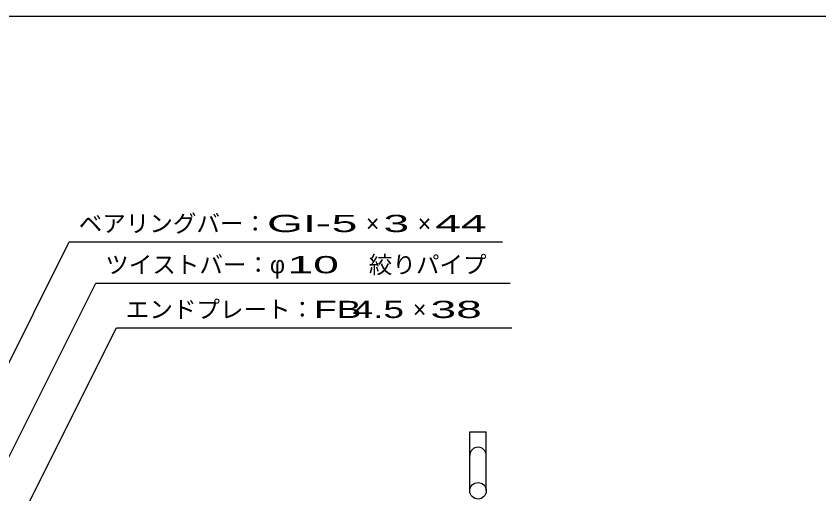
# Model space of a CAD drawing. Units: millimetres, scale not verified. Extents: x -1456 to 1389, y -1026 to 839.
# Drawn here: x -876 to -193, y 433 to 839 of the extents above; entities that cross this region are included whole.
import ezdxf
from ezdxf.enums import TextEntityAlignment as Align

# ---------------------------------------------------------------- set-up
doc = ezdxf.new("R2010")
doc.units = ezdxf.units.MM
doc.header["$LTSCALE"] = 8
for name, color, linetype, lineweight in [('0_2', 150, 'Continuous', 25), ('19', 6, 'Continuous', 25), ('22', 4, 'Continuous', 25)]:
    doc.layers.add(name, color=color, linetype=linetype, lineweight=lineweight)
doc.styles.add('ベクトル', font='')
doc.styles.get('ベクトル').set_extended_font_data('ベクトル')

msp = doc.modelspace()

# ---------------------------------------------------------------- linework, layer by layer
at = {"layer": '0_2'}
msp.add_line((-1379.2, 838.8), (1388.8, 838.8), dxfattribs=at)
at = {"layer": '19'}
for p, q in [((-490, 435.5), (-490, 485.5)), ((-490, 485.5), (-476, 485.5)), ((-476, 435.5), (-476, 485.5))]:
    msp.add_line(p, q, dxfattribs=at)
msp.add_circle((-483, 435.5), 7, dxfattribs=at)
msp.add_arc((-483, 465.5), 7, 0, 180, dxfattribs=at)
at = {"layer": '22'}
for p, q in [((-993, 321.5), (-830.25, 647)), ((-830.25, 647), (-462.25, 647)), ((-928, 371.5), (-807.75, 612)), ((-807.75, 612), (-455.75, 612)), ((-868, 418.5), (-790.25, 574)), ((-790.25, 574), (-454.25, 574))]:
    msp.add_line(p, q, dxfattribs=at)

# ---------------------------------------------------------------- texts
at = {"layer": '22', "color": 2, "style": 'ベクトル'}
for s, p in [('ベアリングバー：', (-822.25, 662.6)), ('×', (-578.25, 662.6)), ('×', (-534.25, 662.6)), ('ツイストバー：', (-799.75, 627.6)), ('絞りパイプ', (-575.75, 627.6)), ('φ', (-659.75, 627.6)), ('エンドプレート：', (-782.25, 589.6)), ('×', (-538.25, 589.6))]:
    msp.add_text(s, height=14.66, dxfattribs=at).set_placement(p, align=Align.MIDDLE_LEFT)
for s, width, p in [('GI-', 2, (-662.25, 662.6)), (' 5 ', 2, (-618.25, 662.6)), (' 3 ', 2, (-574.25, 662.6)), (' 44 ', 2, (-530.25, 662.6)), (' 10 ', 2, (-655.75, 627.6)), ('FB', 1.6, (-622.25, 589.6)), (' 4.5 ', 1.6, (-598.25, 589.6)), (' 38 ', 2, (-534.25, 589.6))]:
    msp.add_text(s, height=14.66, dxfattribs=dict(at, width=width)).set_placement(p, align=Align.MIDDLE_LEFT)

doc.saveas('drawing.dxf')
